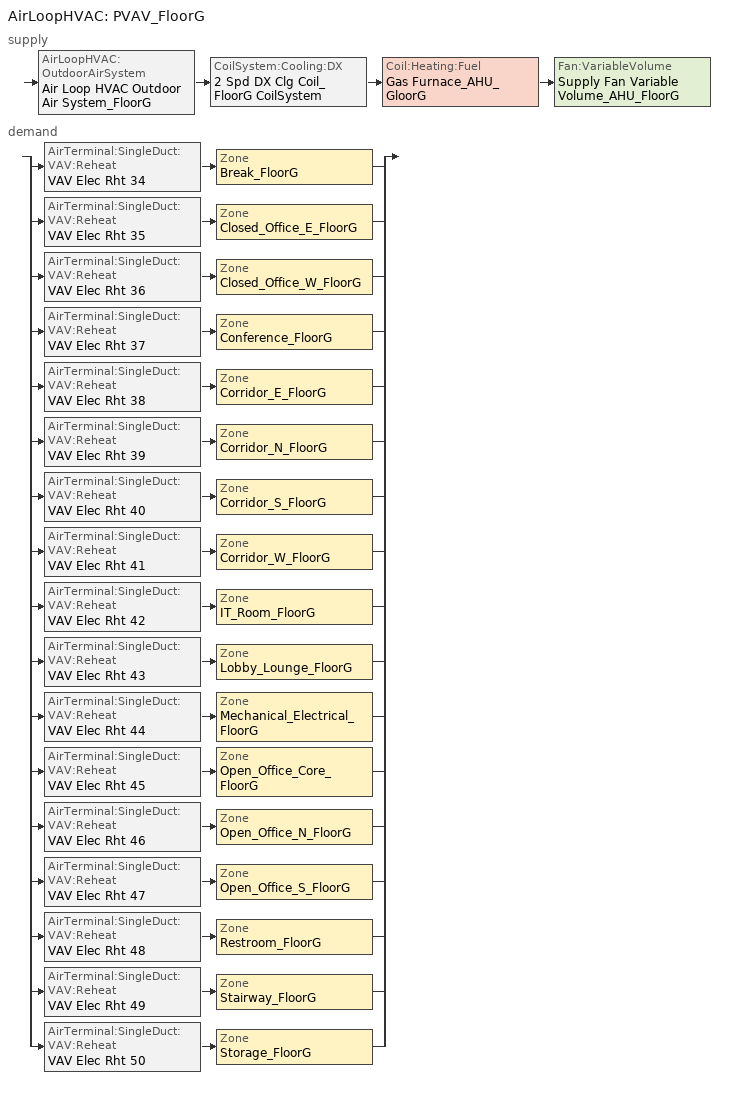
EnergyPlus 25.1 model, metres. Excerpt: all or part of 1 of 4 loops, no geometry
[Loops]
AirLoopHVAC 'PVAV_FloorG'
 supply: AirLoopHVAC:OutdoorAirSystem 'Air Loop HVAC Outdoor Air System_FloorG' > CoilSystem:Cooling:DX '2 Spd DX Clg Coil_FloorG CoilSystem' > Coil:Heating:Fuel 'Gas Furnace_AHU_GloorG' > Fan:VariableVolume 'Supply Fan Variable Volume_AHU_FloorG'
 demand: split
  | AirTerminal:SingleDuct:VAV:Reheat 'VAV Elec Rht 34' > Zone 'Break_FloorG'
  | AirTerminal:SingleDuct:VAV:Reheat 'VAV Elec Rht 35' > Zone 'Closed_Office_E_FloorG'
  | AirTerminal:SingleDuct:VAV:Reheat 'VAV Elec Rht 36' > Zone 'Closed_Office_W_FloorG'
  | AirTerminal:SingleDuct:VAV:Reheat 'VAV Elec Rht 37' > Zone 'Conference_FloorG'
  | AirTerminal:SingleDuct:VAV:Reheat 'VAV Elec Rht 38' > Zone 'Corridor_E_FloorG'
  | AirTerminal:SingleDuct:VAV:Reheat 'VAV Elec Rht 39' > Zone 'Corridor_N_FloorG'
  | AirTerminal:SingleDuct:VAV:Reheat 'VAV Elec Rht 40' > Zone 'Corridor_S_FloorG'
  | AirTerminal:SingleDuct:VAV:Reheat 'VAV Elec Rht 41' > Zone 'Corridor_W_FloorG'
  | AirTerminal:SingleDuct:VAV:Reheat 'VAV Elec Rht 42' > Zone 'IT_Room_FloorG'
  | AirTerminal:SingleDuct:VAV:Reheat 'VAV Elec Rht 43' > Zone 'Lobby_Lounge_FloorG'
  | AirTerminal:SingleDuct:VAV:Reheat 'VAV Elec Rht 44' > Zone 'Mechanical_Electrical_FloorG'
  | AirTerminal:SingleDuct:VAV:Reheat 'VAV Elec Rht 45' > Zone 'Open_Office_Core_FloorG'
  | AirTerminal:SingleDuct:VAV:Reheat 'VAV Elec Rht 46' > Zone 'Open_Office_N_FloorG'
  | AirTerminal:SingleDuct:VAV:Reheat 'VAV Elec Rht 47' > Zone 'Open_Office_S_FloorG'
  | AirTerminal:SingleDuct:VAV:Reheat 'VAV Elec Rht 48' > Zone 'Restroom_FloorG'
  | AirTerminal:SingleDuct:VAV:Reheat 'VAV Elec Rht 49' > Zone 'Stairway_FloorG'
  | AirTerminal:SingleDuct:VAV:Reheat 'VAV Elec Rht 50' > Zone 'Storage_FloorG'
[DesignSpecification:OutdoorAir] Outdoor Air Method=Maximum; Outdoor Air Flow per Person {m3/s-person}=0.00707921; Outdoor Air Flow per Zone Floor Area {m3/s-m2}=0.000762; Outdoor Air Flow per Zone {m3/s}=0; Outdoor Air Flow Air Changes per Hour {1/hr}=0; Outdoor Air Schedule=OfficeMediumOfficeHVACAvail
DSOA_Open_Office_Core_FloorG; DSOA_Open_Office_N_FloorG; DSOA_Closed_Office_W_FloorG; DSOA_Closed_Office_E_FloorG; DSOA_Open_Office_S_FloorG; DSOA_Conference_FloorG; DSOA_Lobby_Lounge_FloorG; DSOA_Storage_FloorG; DSOA_Mechanical_Electrical_FloorG; DSOA_IT_Room_FloorG; DSOA_Restroom_FloorG; DSOA_Break_FloorG; DSOA_Stairway_FloorG; DSOA_Corridor_W_FloorG; DSOA_Corridor_N_FloorG; DSOA_Corridor_E_FloorG; DSOA_Corridor_S_FloorG
[Sizing:Zone] Zone Cooling Design Supply Air Temperature Input Method=SupplyAirTemperature; Zone Cooling Design Supply Air Temperature {C}=14; Zone Cooling Design Supply Air Temperature Difference {deltaC}=11.11; Zone Heating Design Supply Air Temperature Input Method=SupplyAirTemperature; Zone Heating Design Supply Air Temperature {C}=40; Zone Heating Design Supply Air Temperature Difference {deltaC}=11.11; Zone Cooling Design Supply Air Humidity Ratio {kgWater/kgDryAir}=0.0085; Zone Heating Design Supply Air Humidity Ratio {kgWater/kgDryAir}=0.008; Cooling Design Air Flow Method=DesignDay; Cooling Design Air Flow Rate {m3/s}=0; Cooling Minimum Air Flow per Zone Floor Area {m3/s-m2}=0.000762; Cooling Minimum Air Flow {m3/s}=0; Cooling Minimum Air Flow Fraction=0; Heating Design Air Flow Method=DesignDay; Heating Design Air Flow Rate {m3/s}=0; Heating Maximum Air Flow per Zone Floor Area {m3/s-m2}=0.002032; Heating Maximum Air Flow {m3/s}=0.141576; Heating Maximum Air Flow Fraction=0.3; Account for Dedicated Outdoor Air System=No; Zone Load Sizing Method=Sensible Load Only No Latent Load; Zone Latent Cooling Design Supply Air Humidity Ratio Input Method=HumidityRatioDifference; Zone Cooling Design Supply Air Humidity Ratio Difference {kgWater/kgDryAir}=0.005; Zone Latent Heating Design Supply Air Humidity Ratio Input Method=HumidityRatioDifference; Zone Humidification Design Supply Air Humidity Ratio Difference {kgWater/kgDryAir}=0.005; Type of Space Sum to Use=Coincident
Name | Design Specification Outdoor Air Object
Break_FloorG | DSOA_Break_FloorG
Closed_Office_E_FloorG | DSOA_Closed_Office_E_FloorG
Closed_Office_W_FloorG | DSOA_Closed_Office_W_FloorG
Conference_FloorG | DSOA_Conference_FloorG
Corridor_E_FloorG | DSOA_Corridor_E_FloorG
Corridor_N_FloorG | DSOA_Corridor_N_FloorG
Corridor_S_FloorG | DSOA_Corridor_S_FloorG
Corridor_W_FloorG | DSOA_Corridor_W_FloorG
IT_Room_FloorG | DSOA_IT_Room_FloorG
Lobby_Lounge_FloorG | DSOA_Lobby_Lounge_FloorG
Mechanical_Electrical_FloorG | DSOA_Mechanical_Electrical_FloorG
Open_Office_Core_FloorG | DSOA_Open_Office_Core_FloorG
Open_Office_N_FloorG | DSOA_Open_Office_N_FloorG
Open_Office_S_FloorG | DSOA_Open_Office_S_FloorG
Restroom_FloorG | DSOA_Restroom_FloorG
Stairway_FloorG | DSOA_Stairway_FloorG
Storage_FloorG | DSOA_Storage_FloorG
[Sizing:System]
PVAV_FloorG: Type of Load to Size On=Sensible; Design Outdoor Air Flow Rate {m3/s}=Autosize; Central Heating Maximum System Air Flow Ratio=0.3; Preheat Design Temperature {C}=7; Preheat Design Humidity Ratio {kgWater/kgDryAir}=0.008; Precool Design Temperature {C}=12.8; Precool Design Humidity Ratio {kgWater/kgDryAir}=0.008; Central Cooling Design Supply Air Temperature {C}=12.8; Central Heating Design Supply Air Temperature {C}=12.8; Type of Zone Sum to Use=Coincident; 100% Outdoor Air in Cooling=No; 100% Outdoor Air in Heating=No; Central Cooling Design Supply Air Humidity Ratio {kgWater/kgDryAir}=0.0085; Central Heating Design Supply Air Humidity Ratio {kgWater/kgDryAir}=0.008; Cooling Supply Air Flow Rate Method=DesignDay; Cooling Supply Air Flow Rate {m3/s}=0; Cooling Supply Air Flow Rate Per Floor Area {m3/s-m2}=0.00996765; Cooling Fraction of Autosized Cooling Supply Air Flow Rate=1; Cooling Supply Air Flow Rate Per Unit Cooling Capacity {m3/s-W}=3.94755e-05; Heating Supply Air Flow Rate Method=DesignDay; Heating Supply Air Flow Rate {m3/s}=0; Heating Supply Air Flow Rate Per Floor Area {m3/s-m2}=0.00996765; Heating Fraction of Autosized Heating Supply Air Flow Rate=1; Heating Fraction of Autosized Cooling Supply Air Flow Rate=1; Heating Supply Air Flow Rate Per Unit Heating Capacity {m3/s-W}=3.15882e-05; System Outdoor Air Method=ZoneSum; Zone Maximum Outdoor Air Fraction=1; Cooling Design Capacity Method=CoolingDesignCapacity; Cooling Design Capacity {W}=Autosize; Cooling Design Capacity Per Floor Area {W/m2}=234.7; Fraction of Autosized Cooling Design Capacity=1; Heating Design Capacity Method=HeatingDesignCapacity; Heating Design Capacity {W}=Autosize; Heating Design Capacity Per Floor Area {W/m2}=157; Fraction of Autosized Heating Design Capacity=1; Central Cooling Capacity Control Method=OnOff; Occupant Diversity=Autosize
[AirTerminal:SingleDuct:VAV:Reheat] Availability Schedule=Always On Discrete; Maximum Air Flow Rate {m3/s}=Autosize; Zone Minimum Air Flow Input Method=Constant; Constant Minimum Air Flow Fraction=0.3; Maximum Hot Water or Steam Flow Rate {m3/s}=Autosize; Minimum Hot Water or Steam Flow Rate {m3/s}=0; Convergence Tolerance=0.001; Damper Heating Action=ReverseWithLimits; Maximum Flow Fraction During Reheat=0.5; Maximum Reheat Air Temperature {C}=35
Name | Fixed Minimum Air Flow Rate {m3/s} | Reheat Coil | Maximum Flow per Zone Floor Area During Reheat {m3/s-m2}
VAV Elec Rht 34 | Autosize | VAV Elec Rht Coil 34 | Autocalculate
VAV Elec Rht 35 | Autosize | VAV Elec Rht Coil 35 | Autocalculate
VAV Elec Rht 36 | Autosize | VAV Elec Rht Coil 36 | Autocalculate
VAV Elec Rht 37 | Autosize | VAV Elec Rht Coil 37 | Autocalculate
VAV Elec Rht 38 | Autosize | VAV Elec Rht Coil 38 | Autocalculate
VAV Elec Rht 39 | Autosize | VAV Elec Rht Coil 39 | autocalculate
VAV Elec Rht 40 | Autosize | VAV Elec Rht Coil 40 | Autocalculate
VAV Elec Rht 41 | Autosize | VAV Elec Rht Coil 41 | Autocalculate
VAV Elec Rht 42 | Autosize | VAV Elec Rht Coil 42 | Autocalculate
VAV Elec Rht 43 | Autosize | VAV Elec Rht Coil 43 | Autocalculate
VAV Elec Rht 44 | Autosize | VAV Elec Rht Coil 44 | Autocalculate
VAV Elec Rht 45 | Autosize | VAV Elec Rht Coil 45 | Autocalculate
VAV Elec Rht 46 | Autosize | VAV Elec Rht Coil 46 | Autocalculate
VAV Elec Rht 47 | Autosize | VAV Elec Rht Coil 47 | Autocalculate
VAV Elec Rht 48 | Autosize | VAV Elec Rht Coil 48 | Autocalculate
VAV Elec Rht 49 | Autosize | VAV Elec Rht Coil 49 | Autocalculate
VAV Elec Rht 50 | autosize | VAV Elec Rht Coil 50 | Autocalculate
[Zone equipment]
Break_FloorG: VAV Elec Rht 34
Closed_Office_E_FloorG: VAV Elec Rht 35
Closed_Office_W_FloorG: VAV Elec Rht 36
Conference_FloorG: VAV Elec Rht 37
Corridor_E_FloorG: VAV Elec Rht 38
Corridor_N_FloorG: VAV Elec Rht 39
Corridor_S_FloorG: VAV Elec Rht 40
Corridor_W_FloorG: VAV Elec Rht 41
IT_Room_FloorG: VAV Elec Rht 42
Lobby_Lounge_FloorG: VAV Elec Rht 43
Mechanical_Electrical_FloorG: VAV Elec Rht 44
Open_Office_Core_FloorG: VAV Elec Rht 45
Open_Office_N_FloorG: VAV Elec Rht 46
Open_Office_S_FloorG: VAV Elec Rht 47
Restroom_FloorG: VAV Elec Rht 48, Zone Exhaust Fan
Stairway_FloorG: VAV Elec Rht 49
Storage_FloorG: VAV Elec Rht 50
[Fan:VariableVolume]
Supply Fan Variable Volume_AHU_FloorG: Availability Schedule=OfficeMediumOfficeHVACAvail; Fan Total Efficiency=0.59; Pressure Rise {Pa}=967.81; Maximum Flow Rate {m3/s}=AutoSize; Fan Power Minimum Flow Rate Input Method=FixedFlowRate; Fan Power Minimum Flow Fraction=0; Fan Power Minimum Air Flow Rate {m3/s}=0; Motor Efficiency=0.9; Motor In Airstream Fraction=1; Fan Power Coefficient 1=0.0407599; Fan Power Coefficient 2=0.088045; Fan Power Coefficient 3=-0.0729261; Fan Power Coefficient 4=0.94374; Fan Power Coefficient 5=0
[Fan:ZoneExhaust]
Zone Exhaust Fan: Availability Schedule=OfficeMediumOfficeHVACAvail; Fan Total Efficiency=0.65; Pressure Rise {Pa}=120; Maximum Flow Rate {m3/s}=0.0944; System Availability Manager Coupling Mode=Decoupled
[Coil:Cooling:DX:TwoSpeed]
2 Spd DX Clg Coil_FloorG: Availability Schedule=Always On Discrete; High Speed Gross Rated Total Cooling Capacity {W}=Autosize; High Speed Rated Sensible Heat Ratio=Autosize; High Speed Gross Rated Cooling COP {W/W}=3.3; High Speed Rated Air Flow Rate {m3/s}=Autosize; High Speed 2017 Rated Evaporator Fan Power Per Volume Flow Rate {W/(m3/s)}=773.3; High Speed 2023 Rated Evaporator Fan Power Per Volume Flow Rate {W/(m3/s)}=934.4; Unit Internal Static Air Pressure {Pa}=773.3; Total Cooling Capacity Function of Temperature Curve=OS:Curve:Biquadratic 25; Total Cooling Capacity Function of Flow Fraction Curve=OS:Curve:Quadratic 20; Energy Input Ratio Function of Temperature Curve=OS:Curve:Biquadratic 22; Energy Input Ratio Function of Flow Fraction Curve=OS:Curve:Quadratic 21; Part Load Fraction Correlation Curve=OS:Curve:Quadratic 22; Low Speed Gross Rated Total Cooling Capacity {W}=Autosize; Low Speed Gross Rated Sensible Heat Ratio=Autosize; Low Speed Gross Rated Cooling COP {W/W}=3.3; Low Speed Rated Air Flow Rate {m3/s}=Autosize; Low Speed 2017 Rated Evaporator Fan Power Per Volume Flow Rate {W/(m3/s)}=773.3; Low Speed 2023 Rated Evaporator Fan Power Per Volume Flow Rate {W/(m3/s)}=934.4; Low Speed Total Cooling Capacity Function of Temperature Curve=OS:Curve:Biquadratic 23; Low Speed Energy Input Ratio Function of Temperature Curve=OS:Curve:Biquadratic 24; Condenser Type=AirCooled; Minimum Outdoor Dry-Bulb Temperature for Compressor Operation {C}=-25; High Speed Evaporative Condenser Effectiveness=0; High Speed Evaporative Condenser Air Flow Rate {m3/s}=Autosize; High Speed Evaporative Condenser Pump Rated Power Consumption {W}=Autosize; Low Speed Evaporative Condenser Effectiveness=0; Low Speed Evaporative Condenser Air Flow Rate {m3/s}=Autosize; Low Speed Evaporative Condenser Pump Rated Power Consumption {W}=Autosize; Basin Heater Capacity {W/K}=10; Basin Heater Setpoint Temperature {C}=2
[Coil:Heating:Electric] Availability Schedule=Always On Discrete; Efficiency=1; Nominal Capacity {W}=Autosize
VAV Elec Rht Coil 34; VAV Elec Rht Coil 35; VAV Elec Rht Coil 36; VAV Elec Rht Coil 37; VAV Elec Rht Coil 38; VAV Elec Rht Coil 39; VAV Elec Rht Coil 40; VAV Elec Rht Coil 41; VAV Elec Rht Coil 42; VAV Elec Rht Coil 43; VAV Elec Rht Coil 44; VAV Elec Rht Coil 45; VAV Elec Rht Coil 46; VAV Elec Rht Coil 47; VAV Elec Rht Coil 48; VAV Elec Rht Coil 49; VAV Elec Rht Coil 50
[Coil:Heating:Fuel]
Gas Furnace_AHU_GloorG: Availability Schedule=Always On Discrete; Fuel Type=NaturalGas; Burner Efficiency=0.8; Nominal Capacity {W}=AutoSize; On Cycle Parasitic Electric Load {W}=0; Off Cycle Parasitic Fuel Load {W}=0
[CoilSystem:Cooling:DX]
2 Spd DX Clg Coil_FloorG CoilSystem: Availability Schedule=Always On Discrete; Cooling Coil=2 Spd DX Clg Coil_FloorG
[HeatExchanger:AirToAir:SensibleAndLatent]
ERV HX_FloorG: Availability Schedule=Always On Discrete; Nominal Supply Air Flow Rate {m3/s}=Autosize; Sensible Effectiveness at 100% Heating Air Flow=0.65; Latent Effectiveness at 100% Heating Air Flow=0; Sensible Effectiveness at 100% Cooling Air Flow=0.65; Latent Effectiveness at 100% Cooling Air Flow=0; Nominal Electric Power {W}=0; Supply Air Outlet Temperature Control=No; Heat Exchanger Type=Plate; Frost Control Type=None; Threshold Temperature {C}=1.7; Economizer Lockout=Yes; Sensible Effectiveness of Heating Air Flow Curve=ERV HX_SensHeatEff; Latent Effectiveness of Heating Air Flow Curve=ERV HX_LatHeatEff; Sensible Effectiveness of Cooling Air Flow Curve=ERV HX_SensCoolEff; Latent Effectiveness of Cooling Air Flow Curve=ERV HX_LatCoolEff
[Controller:OutdoorAir]
Controller Outdoor Air_FloorG: Minimum Outdoor Air Flow Rate {m3/s}=0; Maximum Outdoor Air Flow Rate {m3/s}=Autosize; Economizer Control Type=FixedDryBulb; Economizer Control Action Type=ModulateFlow; Economizer Maximum Limit Dry-Bulb Temperature {C}=23.8889; Economizer Maximum Limit Enthalpy {J/kg}=116300; Economizer Minimum Limit Dry-Bulb Temperature {C}=7.22222; Lockout Type=NoLockout; Minimum Limit Type=FixedMinimum; Minimum Outdoor Air Schedule=OfficeMediumOfficeHVACAvail; Maximum Fraction of Outdoor Air Schedule=OfficeMediumOfficeHVACAvail; Mechanical Ventilation Controller=Controller Mechanical Ventilation 2; High Humidity Control=No; High Humidity Outdoor Air Flow Ratio=1; Control High Indoor Humidity Based on Outdoor Humidity Ratio=Yes; Heat Recovery Bypass Control Type=BypassWhenWithinEconomizerLimits; Economizer Operation Staging=InterlockedWithMechanicalCooling
[Controller:MechanicalVentilation]
Controller Mechanical Ventilation 2: Availability Schedule=OfficeMediumOfficeHVACAvail; Demand Controlled Ventilation=Yes; System Outdoor Air Method=ZoneSum; Zone or ZoneList 1=Break_FloorG; Design Specification Outdoor Air Object Name 1=DSOA_Break_FloorG; Zone or ZoneList 2=Closed_Office_E_FloorG; Design Specification Outdoor Air Object Name 2=DSOA_Closed_Office_E_FloorG; Zone or ZoneList 3=Closed_Office_W_FloorG; Design Specification Outdoor Air Object Name 3=DSOA_Closed_Office_W_FloorG; Zone or ZoneList 4=Conference_FloorG; Design Specification Outdoor Air Object Name 4=DSOA_Conference_FloorG; Zone or ZoneList 5=Corridor_E_FloorG; Design Specification Outdoor Air Object Name 5=DSOA_Corridor_E_FloorG; Zone or ZoneList 6=Corridor_N_FloorG; Design Specification Outdoor Air Object Name 6=DSOA_Corridor_N_FloorG; Zone or ZoneList 7=Corridor_S_FloorG; Design Specification Outdoor Air Object Name 7=DSOA_Corridor_S_FloorG; Zone or ZoneList 8=Corridor_W_FloorG; Design Specification Outdoor Air Object Name 8=DSOA_Corridor_W_FloorG; Zone or ZoneList 9=IT_Room_FloorG; Design Specification Outdoor Air Object Name 9=DSOA_IT_Room_FloorG; Zone or ZoneList 10=Lobby_Lounge_FloorG; Design Specification Outdoor Air Object Name 10=DSOA_Lobby_Lounge_FloorG; Zone or ZoneList 11=Mechanical_Electrical_FloorG; Design Specification Outdoor Air Object Name 11=DSOA_Mechanical_Electrical_FloorG; Zone or ZoneList 12=Open_Office_Core_FloorG; Design Specification Outdoor Air Object Name 12=DSOA_Open_Office_Core_FloorG; Zone or ZoneList 13=Open_Office_N_FloorG; Design Specification Outdoor Air Object Name 13=DSOA_Open_Office_N_FloorG; Zone or ZoneList 14=Open_Office_S_FloorG; Design Specification Outdoor Air Object Name 14=DSOA_Open_Office_S_FloorG; Zone or ZoneList 15=Restroom_FloorG; Design Specification Outdoor Air Object Name 15=DSOA_Restroom_FloorG; Zone or ZoneList 16=Stairway_FloorG; Design Specification Outdoor Air Object Name 16=DSOA_Stairway_FloorG; Zone or ZoneList 17=Storage_FloorG; Design Specification Outdoor Air Object Name 17=DSOA_Storage_FloorG
[AirLoopHVAC]
PVAV_FloorG: Design Supply Air Flow Rate {m3/s}=AutoSize; Design Return Air Flow Fraction of Supply Air Flow=1
[SetpointManager:MixedAir] Control Variable=Temperature
Node 234 OS Default SPM; Node 334 OS Default SPM; Node 56 OS Default SPM; Node 55 OS Default SPM
[SetpointManager:Warmest]
Warmest Zone Supply Air Temp Reset: Control Variable=Temperature; HVAC Air Loop=PVAV_FloorG; Minimum Setpoint Temperature {C}=12.8; Maximum Setpoint Temperature {C}=15.6; Strategy=MaximumTemperature
[Schedule:Constant]
Always On Discrete: On Off Limits, 1
[Schedule:Day:Hourly]
OfficeMediumOfficeHVACAvailWD: OnOff, 0, 0, 0, 0, 0, 1, 1, 1, 1, 1, 1, 1, 1, 1, 1, 1, 1, 1, 1, 1, 1, 1, 1, 1
OfficeMediumOfficeHVACAvailSat; OfficeMediumOfficeHVACAvailSun: OnOff, 0, 0, 0, 0, 0, 0, 0, 0, 0, 0, 0, 0, 0, 0, 0, 0, 0, 0, 0, 0, 0, 0, 0, 0
[Schedule:Week:Daily]
OfficeMediumOfficeHVACAvailWk: OfficeMediumOfficeHVACAvailSun, OfficeMediumOfficeHVACAvailWD, OfficeMediumOfficeHVACAvailWD, OfficeMediumOfficeHVACAvailWD, OfficeMediumOfficeHVACAvailWD, OfficeMediumOfficeHVACAvailWD, OfficeMediumOfficeHVACAvailSat, OfficeMediumOfficeHVACAvailSun, OfficeMediumOfficeHVACAvailWD, OfficeMediumOfficeHVACAvailWD, OfficeMediumOfficeHVACAvailSun, OfficeMediumOfficeHVACAvailSun
[Schedule:Year]
OfficeMediumOfficeHVACAvail: OnOff, OfficeMediumOfficeHVACAvailWk, 1, 1, 12, 31
[Curve:Quadratic]
Name | Coefficient1 Constant | Coefficient2 x | Coefficient3 x**2 | Minimum Value of x | Maximum Value of x
OS:Curve:Quadratic 20 | 0.77136 | 0.34053 | -0.11088 | 0.75918 | 1.13877
OS:Curve:Quadratic 21 | 1.2055 | -0.32953 | 0.12308 | 0.75918 | 1.13877
OS:Curve:Quadratic 22 | 0.771 | 0.229 | 0 | 0 | 1
[Curve:Biquadratic] Minimum Value of x=17; Maximum Value of x=22; Minimum Value of y=13; Maximum Value of y=46
Name | Coefficient1 Constant | Coefficient2 x | Coefficient3 x**2 | Coefficient4 y | Coefficient5 y**2 | Coefficient6 x*y
OS:Curve:Biquadratic 25; OS:Curve:Biquadratic 23 | 0.42415 | 0.04426 | -0.00042 | 0.00333 | -8e-05 | -0.00021
OS:Curve:Biquadratic 22; OS:Curve:Biquadratic 24 | 1.23649 | -0.02431 | 0.00057 | -0.01434 | 0.00063 | -0.00038
[Table:IndependentVariable]
ERV HX_IndependentVariable: Linear, Linear, 0, 10, Dimensionless, 0.75, 1
[Table:IndependentVariableList]
ERV HX_SensHeatEff Independent Variable List; ERV HX_LatHeatEff Independent Variable List; ERV HX_SensCoolEff Independent Variable List; ERV HX_LatCoolEff Independent Variable List: ERV HX_IndependentVariable
[Table:Lookup]
ERV HX_SensHeatEff: ERV HX_SensHeatEff Independent Variable List, DivisorOnly, 0.76, 0, 10, Dimensionless, 0.81, 0.76
ERV HX_LatHeatEff: ERV HX_LatHeatEff Independent Variable List, DivisorOnly, 0.68, 0, 10, Dimensionless, 0.73, 0.68
ERV HX_SensCoolEff: ERV HX_SensCoolEff Independent Variable List, DivisorOnly, 0.76, 0, 10, Dimensionless, 0.81, 0.76
ERV HX_LatCoolEff: ERV HX_LatCoolEff Independent Variable List, DivisorOnly, 0.68, 0, 10, Dimensionless, 0.73, 0.68
